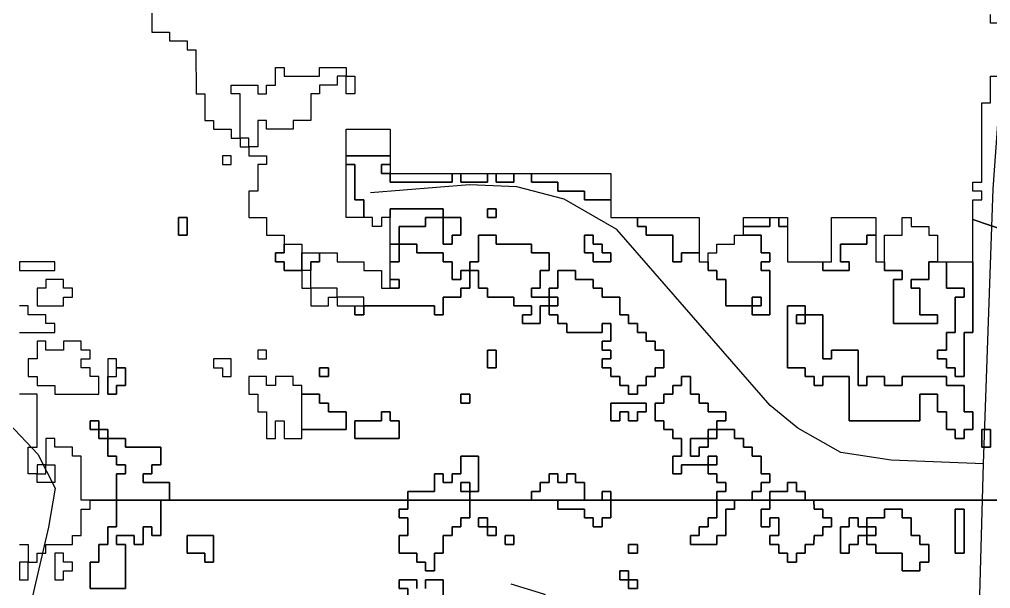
# Model space of a CAD drawing. Header units: metres. Extents: x 553506 to 563855, y 142925 to 150243.
# Drawn here: x 557246 to 557466, y 147980 to 148108.9 of the extents above; entities that cross this region are included whole.
import ezdxf

# ---------------------------------------------------------------- set-up
doc = ezdxf.new("R2010")
doc.units = ezdxf.units.M
doc.layers.add('C-FLOOD_ZONE_3', color=150, linetype='Continuous')
doc.layers.add('C-ROADS', color=33, linetype='Continuous')

msp = doc.modelspace()

# ---------------------------------------------------------------- linework, layer by layer
at = {"layer": 'C-FLOOD_ZONE_3'}
for points in [[(557276.001, 148112.3951), (557276.001, 148106.001), (557280.0006, 148106.0006), (557280.001, 148104.001), (557284.0006, 148104.0006), (557284.001, 148102.001), (557286.0006, 148102.0006), (557286.001, 148092.001), (557288.0006, 148092.0006), (557288.001, 148086.001), (557290.0006, 148086.0006), (557290.001, 148084.001), (557294.0006, 148084.0006), (557294.001, 148082.001), (557296, 148082), (557296.001, 148080.001), (557298, 148080), (557298.001, 148078.001), (557302.0006, 148078.0006), (557302.0006, 148075.9994), (557300.001, 148075.999), (557300.001, 148074.001), (557300.0006, 148069.9994), (557298.001, 148069.999), (557298.001, 148064.001), (557302.0006, 148064.0006), (557302.001, 148060.001), (557306.0006, 148060.0006), (557306.001, 148057.9995), (557306.0006, 148055.9994), (557304.001, 148055.999), (557304.001, 148054.001), (557306.0006, 148054.0006), (557306.001, 148052.001), (557310, 148052), (557310.001, 148048.001), (557312.0007, 148048.0007), (557312.001, 148044.001), (557315.999, 148044.001), (557315.9995, 148046.0007), (557318.0005, 148046.0005), (557318.001, 148044.001), (557320.0006, 148044.0006), (557322.001, 148044), (557322.001, 148042.001), (557323.999, 148042.001), (557323.9997, 148044.0003), (557334, 148044.001), (557340.0006, 148044.0006), (557340.001, 148042.001), (557341.999, 148042.001), (557341.9994, 148046.0006), (557345.999, 148046.001), (557345.9994, 148048.0006), (557347.999, 148048.001), (557348, 148052), (557346.001, 148051.999), (557346.0006, 148049.9994), (557343.9994, 148049.9994), (557343.999, 148053.999), (557341.9994, 148053.9994), (557341.999, 148055.999), (557335.9994, 148055.9994), (557335.999, 148057.999), (557332, 148058), (557331.9994, 148062.0006), (557337.999, 148062.001), (557337.9994, 148064.0006), (557342, 148064), (557341.999, 148065.999), (557332, 148065.999), (557330.001, 148065.999), (557330.0005, 148063.9995), (557328.001, 148063.999), (557328.0006, 148061.9994), (557325.9994, 148061.9994), (557325.999, 148063.999), (557323.9994, 148063.9994), (557323.999, 148067.999), (557321.9994, 148067.9994), (557321.999, 148075.999), (557320, 148075.999), (557320, 148078.001), (557330, 148078.001), (557330, 148075.999), (557328.001, 148075.999), (557328.001, 148074.001), (557330.0003, 148074.0003), (557330.001, 148072.001), (557343.999, 148072.001), (557343.999, 148074), (557346.001, 148074), (557346.001, 148072.001), (557348, 148072.001), (557350, 148072.001), (557351.999, 148072.001), (557351.999, 148074), (557354.001, 148074), (557354.001, 148072.001), (557356, 148072.001), (557357.999, 148072.001), (557357.999, 148074), (557362.001, 148074), (557362.001, 148072.001), (557368.0006, 148072.0006), (557368.001, 148070.001), (557370, 148070.001), (557374.0006, 148070.0006), (557374.001, 148068.001), (557380, 148068.001), (557380.0006, 148064.0006), (557386.001, 148064), (557386.001, 148062.001), (557388.0006, 148062.0006), (557388.001, 148060.001), (557394.0006, 148060.0006), (557394.001, 148054.001), (557395.999, 148054.001), (557395.9994, 148056.0006), (557400, 148056.001), (557400, 148054), (557402.0006, 148054.0006), (557402.001, 148052.001), (557404.0006, 148052.0006), (557404.001, 148050.001), (557406.0006, 148050.0006), (557406.001, 148044.001), (557412, 148044), (557412.001, 148042.001), (557415.999, 148042.001), (557415.999, 148051.999), (557413.9994, 148051.9994), (557413.9994, 148054.0006), (557415.999, 148054.001), (557415.999, 148055.999), (557413.9994, 148055.9994), (557413.999, 148059.999), (557409.9994, 148059.9994), (557410, 148062.001), (557415.999, 148062.001), (557415.999, 148064), (557418.001, 148064), (557418.001, 148062.001), (557420, 148062.001), (557420, 148054), (557428.001, 148054), (557428.001, 148052.001), (557433.999, 148052.001), (557433.999, 148053.999), (557431.9994, 148053.9994), (557431.9994, 148058.0006), (557437.999, 148058.001), (557437.9994, 148060.0006), (557440, 148060.001), (557440, 148054), (557442.0004, 148054), (557442.001, 148052.001), (557446.0006, 148052.0006), (557446.0006, 148049.9994), (557444.001, 148049.999), (557444.001, 148040.001), (557453.999, 148040.001), (557453.999, 148041.999), (557449.9994, 148041.9994), (557449.999, 148047.999), (557447.9994, 148047.9994), (557447.9994, 148050.0006), (557451.999, 148050.001), (557451.9994, 148054.0006), (557453.9995, 148054.0005), (557456.001, 148053.9995), (557456.001, 148048.001), (557460.0006, 148048.0006), (557460.0006, 148045.9994), (557458.001, 148045.999), (557458.0006, 148037.9994), (557456.001, 148037.999), (557456.0006, 148033.9994), (557454.001, 148033.999), (557454.001, 148032.001), (557456.0006, 148032.0006), (557456.001, 148030.001), (557458.0006, 148030.0006), (557458.001, 148028.001), (557459.999, 148028.001), (557459.9994, 148038.0006), (557461.999, 148038.001), (557461.999, 148054), (557461.999, 148061.999), (557461.999, 148063.5904), (557470.001, 148060.8279)], [(557467.999, 148107.999), (557465.9994, 148107.9994), (557465.999, 148109.999)], [(557470.001, 148060.8279), (557461.999, 148063.5904), (557461.999, 148066.001), (557461.9994, 148068.0006), (557463.999, 148068.001), (557463.999, 148069.999), (557463.999, 148069.999), (557461.9994, 148069.9994), (557461.9994, 148072.0006), (557463.999, 148072.001), (557463.999, 148084.001), (557463.9994, 148090.0006), (557465.999, 148090.001), (557465.999, 148094.001), (557465.9994, 148096.0006), (557467.999, 148096.001)], [(557245.9994, 148038.0006), (557253.999, 148038.001), (557253.999, 148039.999), (557251.9994, 148039.9994), (557251.999, 148041.999), (557247.9994, 148041.9994), (557247.999, 148043.999), (557245.9994, 148043.9994)], [(557470.001, 148000), (557458.0005, 148000), (557430.001, 148000), (557427.999, 148000), (557423.999, 148000), (557423.999, 148001.999), (557421.9994, 148001.9994), (557421.999, 148003.999), (557420.001, 148003.999), (557420.0006, 148001.9994), (557416.001, 148001.999), (557416.001, 148000), (557413.999, 148000), (557411.999, 148000.0006), (557411.9994, 148002.0006), (557413.999, 148002.001), (557413.9994, 148004.0006), (557415.999, 148004.001), (557415.999, 148005.999), (557413.9994, 148005.9994), (557413.999, 148009.999), (557411.9994, 148009.9994), (557411.999, 148011.999), (557409.9994, 148011.9994), (557409.999, 148013.999), (557407.9994, 148013.9994), (557407.999, 148015.999), (557404, 148016), (557403.9994, 148018.0006), (557405.999, 148018.001), (557405.999, 148019.999), (557401.9994, 148019.9994), (557401.999, 148021.999), (557399.9994, 148021.9994), (557399.999, 148023.999), (557397.9994, 148023.9994), (557397.999, 148027.999), (557396.001, 148027.999), (557396.0006, 148025.9994), (557394.001, 148025.999), (557394.0006, 148023.9994), (557392.001, 148023.999), (557392.0006, 148021.9994), (557390.001, 148021.999), (557390.001, 148018.001), (557392.0006, 148018.0006), (557392.001, 148016.001), (557394.0006, 148016.0006), (557394.001, 148014.001), (557396.0006, 148014.0006), (557396.0006, 148009.9994), (557394.001, 148009.999), (557394.001, 148006.001), (557395.999, 148006.001), (557395.9994, 148008.0006), (557402, 148008), (557402.001, 148006.001), (557404.0006, 148006.0006), (557404.001, 148004.001), (557406.0006, 148004.0006), (557406.0006, 148001.9994), (557404.001, 148001.999), (557404.0005, 148000), (557385.999, 148000), (557384.001, 148000), (557381.999, 148000), (557379.999, 148000), (557379.999, 148001.999), (557378.001, 148001.999), (557378.001, 148000), (557373.999, 148000), (557373.999, 148003.999), (557371.9994, 148003.9994), (557371.999, 148005.999), (557370.001, 148005.999), (557370.0006, 148003.9994), (557367.9994, 148003.9994), (557367.999, 148005.999), (557366.001, 148005.999), (557366.0006, 148003.9994), (557364.001, 148003.999), (557364.0006, 148001.9994), (557362.001, 148001.999), (557362.001, 148000.0006), (557358, 148000), (557352.9338, 148000), (557349.999, 148000), (557347.999, 148000), (557348, 148002), (557349.999, 148002.001), (557349.999, 148006), (557349.999, 148009.999), (557348, 148009.999), (557346.001, 148009.999), (557346.0006, 148005.9994), (557344.001, 148005.999), (557344.0006, 148003.9994), (557341.9994, 148003.9994), (557341.999, 148005.999), (557340.001, 148005.999), (557340.0006, 148001.9994), (557334.001, 148001.999), (557334.001, 148000), (557332, 148000), (557324.1342, 148000), (557324.001, 148000), (557321.999, 148000), (557314.001, 148000), (557311.999, 148000), (557306, 148000), (557279.999, 148000.0008), (557279.999, 148003.999), (557278, 148003.999), (557273.9994, 148003.9994), (557273.9994, 148006.0006), (557275.999, 148006.001), (557275.9994, 148008.0006), (557277.999, 148008.001), (557277.999, 148010), (557277.999, 148011.999), (557269.9994, 148011.9994), (557269.999, 148013.999), (557266, 148014), (557266.001, 148010.001), (557268.0006, 148010.0006), (557268.001, 148008.001), (557270.0006, 148008.0006), (557270.0006, 148005.9994), (557268.001, 148005.999), (557268.0005, 148000), (557261.999, 148000), (557260, 148000), (557259.9994, 148001.9994), (557259.999, 148009.999), (557259.999, 148009.999), (557257.9994, 148009.9994), (557257.999, 148011.999), (557253.9994, 148011.9994), (557253.999, 148014), (557252.001, 148014), (557252, 148008), (557250.001, 148007.999), (557250, 148006), (557247.9994, 148005.9994), (557247.9994, 148012.0006), (557249.999, 148012.001), (557249.9994, 148016.0006), (557250, 148023.999), (557247.999, 148023.999), (557245.9994, 148023.9994)], [(557245.9994, 147990.0006), (557248.0006, 147990.0006), (557248, 147986), (557249.999, 147986.001), (557249.9994, 147988.0006), (557251.999, 147988.001), (557251.9994, 147990.0006), (557257.999, 147990.001), (557257.9994, 147992.0006), (557259.999, 147992.001), (557259.9994, 147998.0006), (557261.999, 147998.001), (557261.9995, 148000), (557266, 148000), (557268.001, 148000), (557268.0006, 147993.9994), (557266.001, 147993.999), (557266.001, 147992), (557266.0006, 147989.9994), (557264.001, 147989.999), (557264.001, 147988), (557264.0006, 147985.9994), (557262.001, 147985.999), (557262.001, 147980.001), (557269.999, 147980.001), (557269.999, 147989.999), (557267.9994, 147989.9994), (557267.9994, 147992.0006), (557272.0006, 147992.0006), (557272.001, 147990.001), (557273.999, 147990.001), (557273.9994, 147994.0006), (557276.0006, 147994.0006), (557276.001, 147992.001), (557277.999, 147992.001), (557277.999, 148000), (557306, 148000), (557311.999, 148000), (557314.001, 148000), (557321.999, 148000), (557324.001, 148000), (557324.1342, 148000), (557332, 148000), (557334.001, 148000), (557334.0006, 147997.9994), (557332.001, 147997.999), (557332.001, 147996.001), (557334.0006, 147996.0006), (557334.0006, 147991.9994), (557332.001, 147991.999), (557332.001, 147988.001), (557336.0006, 147988.0006), (557336.001, 147986.001), (557338.0006, 147986.0006), (557338.001, 147984.001), (557339.999, 147984.001), (557339.9994, 147988.0006), (557341.999, 147988.001), (557341.9994, 147992.0006), (557343.999, 147992.001), (557343.9994, 147994.0006), (557345.999, 147994.001), (557345.9994, 147996.0006), (557347.999, 147996.001), (557347.999, 148000), (557349.999, 148000), (557352.9338, 148000), (557356, 148000), (557366.0005, 148000), (557368.001, 148000), (557368.001, 147998.001), (557374.0006, 147998.0006), (557374.001, 147996.001), (557376.0006, 147996.0006), (557376.001, 147994.001), (557377.999, 147994.001), (557377.9994, 147996.0006), (557379.999, 147996.001), (557379.999, 148000), (557381.999, 148000), (557384.001, 148000), (557385.999, 148000), (557404.0005, 148000), (557404.001, 147998), (557404.0006, 147995.9994), (557402.001, 147995.999), (557402.0006, 147993.9994), (557400.001, 147993.999), (557400.0006, 147991.9994), (557398.001, 147991.999), (557398.001, 147990.001), (557403.999, 147990.001), (557403.9994, 147992.0006), (557405.999, 147992.001), (557405.9994, 147998.0006), (557407.999, 147998.001), (557407.999, 148000), (557413.999, 148000), (557416.001, 148000), (557416.0006, 147997.9994), (557414.001, 147997.999), (557414.001, 147994.001), (557415.999, 147994.001), (557415.9994, 147996.0006), (557418.0006, 147996.0006), (557418.0006, 147991.9994), (557416.001, 147991.999), (557416.001, 147990.001), (557418.0006, 147990.0006), (557418.001, 147988.001), (557420.0006, 147988.0006), (557420.001, 147986.001), (557421.999, 147986.001), (557421.9994, 147988.0006), (557423.999, 147988.001), (557423.9994, 147990.0006), (557425.999, 147990.001), (557425.9994, 147992.0006), (557427.999, 147992.001), (557427.9994, 147994.0006), (557429.999, 147994.001), (557429.999, 147995.999), (557427.9994, 147995.9994), (557427.999, 147997.999), (557425.9994, 147997.9994), (557425.999, 147999.9993), (557427.999, 148000), (557430.001, 148000), (557456, 148000), (557458.001, 148000), (557468.001, 147999.9992)], [(557335.9994, 147979.9994), (557335.999, 147981.999), (557332.001, 147981.999), (557332.001, 147980.001), (557334.0006, 147980.0006), (557334.0006, 147977.9994)], [(557334.0006, 147977.9994), (557334.0006, 147980.0006), (557332.001, 147980.001), (557332.001, 147981.999), (557335.999, 147981.999), (557335.9994, 147979.9994)], [(557341.9994, 147975.9994), (557341.999, 147981.999), (557338.001, 147981.999), (557338.0006, 147979.9994)], [(557338.0006, 147979.9994), (557338.001, 147981.999), (557341.999, 147981.999), (557341.9994, 147975.9994)]]:
    msp.add_lwpolyline(points, dxfattribs=at)
for points in [[(557296, 148082), (557295.999, 148091.999), (557293.9994, 148091.9994), (557293.9994, 148094.0006), (557300.0006, 148094.0006), (557300.001, 148092.001), (557301.999, 148092.001), (557301.9994, 148094.0006), (557303.999, 148094.001), (557303.9994, 148098.0006), (557306.0006, 148098.0006), (557306.001, 148096.001), (557313.999, 148096.001), (557313.9994, 148098.0006), (557320.0006, 148098.0006), (557320, 148096), (557318.001, 148095.999), (557318.0006, 148093.9994), (557316.001, 148093.999), (557314.001, 148093.999), (557314.0006, 148091.9994), (557312.001, 148091.999), (557312.001, 148089.999), (557312.0006, 148085.9994), (557308.001, 148085.999), (557308.0006, 148083.9994), (557304, 148083.999), (557301.9994, 148083.9994), (557301.999, 148085.999), (557300.001, 148085.999), (557300.001, 148081.999), (557300.0006, 148079.9994), (557298, 148080), (557297.999, 148081.999), (557296, 148082)], [(557320, 148096), (557322.0007, 148096.0005), (557322.0007, 148091.9995), (557319.9994, 148091.9994), (557319.999, 148093.999), (557320, 148096)], [(557330, 148084), (557330, 148078.001), (557320, 148078.001), (557320, 148084), (557330, 148084)], [(557293.999, 148077.999), (557292.001, 148077.999), (557292.001, 148076.001), (557293.999, 148076.001), (557293.999, 148077.999)], [(557323.999, 148064), (557320, 148064), (557320, 148075.999), (557321.999, 148075.999), (557321.9994, 148067.9994), (557323.999, 148067.999), (557323.999, 148064)], [(557328.001, 148075.999), (557330, 148075.999), (557330.0005, 148074.0005), (557328.001, 148074.001), (557328.001, 148075.999)], [(557343.999, 148074), (557343.999, 148072.001), (557330.001, 148072.001), (557330.0005, 148074.0005), (557343.999, 148074)], [(557348, 148072.001), (557346.001, 148072.001), (557346.001, 148074), (557351.999, 148074), (557351.999, 148072.001), (557350, 148072.001), (557348, 148072.001)], [(557354.001, 148072.001), (557354.001, 148074), (557357.999, 148074), (557357.999, 148072.001), (557356, 148072.001), (557354.001, 148072.001)], [(557368.001, 148070.001), (557368.0006, 148072.0006), (557362.001, 148072.001), (557362.001, 148074), (557380, 148074), (557380, 148068.001), (557374.001, 148068.001), (557374.0006, 148070.0006), (557370, 148070.001), (557368.001, 148070.001)], [(557331.9994, 148062.0006), (557332, 148058), (557330.001, 148058.001), (557330.0006, 148060.0006), (557330.0006, 148061.9994), (557330.001, 148064), (557330.001, 148065.999), (557332, 148065.999), (557341.999, 148065.999), (557342, 148064), (557337.9994, 148064.0006), (557337.999, 148062.001), (557331.9994, 148062.0006)], [(557352.001, 148064.001), (557353.999, 148064.001), (557353.999, 148065.999), (557352.001, 148065.999), (557352.001, 148064.001)], [(557353.999, 148064.001), (557352.001, 148064.001), (557352.001, 148065.999), (557353.999, 148065.999), (557353.999, 148064.001)], [(557283.999, 148060.001), (557283.999, 148063.999), (557282.001, 148063.999), (557282.001, 148062), (557282.001, 148060.001), (557283.999, 148060.001)], [(557282.001, 148062), (557282.001, 148063.999), (557283.999, 148063.999), (557283.999, 148060.001), (557282.001, 148060.001), (557282.001, 148062)], [(557342.001, 148058.001), (557343.999, 148058.001), (557343.9994, 148060.0006), (557345.999, 148060.001), (557345.999, 148063.999), (557342, 148064), (557342.001, 148058.001)], [(557342.001, 148058.001), (557342, 148064), (557345.999, 148063.999), (557345.999, 148060.001), (557343.9994, 148060.0006), (557343.999, 148058.001), (557342.001, 148058.001)], [(557388.0006, 148062.0006), (557386.001, 148062.001), (557386.001, 148064), (557400, 148064), (557400, 148056.001), (557395.9994, 148056.0006), (557395.999, 148054.001), (557394.001, 148054.001), (557394.0006, 148060.0006), (557388.001, 148060.001), (557388.0006, 148062.0006)], [(557415.999, 148062.001), (557410, 148062.001), (557410, 148064), (557415.999, 148064), (557415.999, 148062.001)], [(557420, 148064), (557420, 148062.001), (557418.001, 148062.001), (557418.001, 148064), (557420, 148064)], [(557433.999, 148053.999), (557433.999, 148052.001), (557428.001, 148052.001), (557428.001, 148054), (557430, 148054), (557430, 148064), (557440, 148064), (557440, 148060.001), (557437.9994, 148060.0006), (557437.999, 148058.001), (557431.9994, 148058.0006), (557431.9994, 148053.9994), (557433.999, 148053.999)], [(557447.9994, 148050.0006), (557447.9994, 148047.9994), (557449.999, 148047.999), (557449.9994, 148041.9994), (557453.999, 148041.999), (557453.999, 148040.001), (557444.001, 148040.001), (557444.001, 148049.999), (557446.0006, 148049.9994), (557446.0006, 148052.0006), (557442.001, 148052.001), (557442.001, 148060), (557446, 148060), (557446, 148064), (557448, 148064), (557448, 148062), (557451.999, 148062), (557451.9994, 148059.9994), (557453.999, 148059.999), (557453.999, 148054.001), (557451.9994, 148054.0006), (557451.999, 148050.001), (557447.9994, 148050.0006)], [(557415.999, 148054.001), (557413.9994, 148054.0006), (557413.9994, 148051.9994), (557415.999, 148051.999), (557415.999, 148042.001), (557412.001, 148042.001), (557412, 148044), (557406.001, 148044.001), (557406.0006, 148050.0006), (557404.001, 148050.001), (557404.0006, 148052.0006), (557402.001, 148052.001), (557402.0006, 148054.0006), (557402, 148056), (557404, 148056), (557404, 148058), (557408, 148058), (557408, 148060), (557409.9994, 148059.9994), (557413.999, 148059.999), (557413.9994, 148055.9994), (557415.999, 148055.999), (557415.999, 148054.001)], [(557309.999, 148057.999), (557309.999, 148056), (557309.999, 148052.001), (557306.001, 148052.001), (557306.0006, 148054.0006), (557304.001, 148054.001), (557304.001, 148055.999), (557306.0006, 148055.9994), (557306.001, 148057.999), (557309.999, 148057.999)], [(557340.001, 148042.001), (557340.0006, 148044.0006), (557334, 148044.001), (557323.9995, 148044.0005), (557324, 148046), (557320.0006, 148046.0006), (557318, 148046.001), (557318, 148048), (557316.0006, 148048.0006), (557312.001, 148048.001), (557312.001, 148052), (557312.001, 148053.999), (557314.0006, 148053.9994), (557314.001, 148056), (557318, 148056), (557318, 148054), (557324, 148054), (557324, 148052), (557327.999, 148052), (557327.9994, 148047.9994), (557332.0006, 148047.9994), (557332.0006, 148050.0006), (557330.001, 148050.001), (557330.001, 148053.999), (557332.0006, 148053.9994), (557332, 148058), (557335.999, 148057.999), (557335.9994, 148055.9994), (557341.999, 148055.999), (557341.9994, 148053.9994), (557343.999, 148053.999), (557343.9994, 148049.9994), (557346.0006, 148049.9994), (557346.001, 148051.999), (557348, 148052), (557347.999, 148048.001), (557345.9994, 148048.0006), (557345.999, 148046.001), (557341.9994, 148046.0006), (557341.999, 148042.001), (557340.001, 148042.001)], [(557332, 148058), (557332.0006, 148053.9994), (557330.0008, 148053.999), (557330.0008, 148058.001), (557332, 148058)], [(557350.0006, 148052.0006), (557350.001, 148048.001), (557352.0006, 148048.0006), (557352.001, 148046.001), (557354, 148046.001), (557358.0006, 148046.0006), (557358.001, 148044.001), (557360, 148044.001), (557362.0006, 148044.0006), (557362.0006, 148041.9994), (557360.001, 148041.999), (557360.001, 148040.001), (557363.999, 148040.001), (557363.999, 148042), (557363.9994, 148044.0006), (557366, 148044), (557366.001, 148042.001), (557368.0006, 148042.0006), (557368.001, 148040.001), (557370.0006, 148040.0006), (557370.001, 148038.001), (557374, 148038.001), (557377.999, 148038.001), (557377.9994, 148040.0006), (557380.0006, 148040.0006), (557380.001, 148038), (557380.0006, 148035.9994), (557378.001, 148035.999), (557378.001, 148034.001), (557380.0006, 148034.0006), (557380.0006, 148031.9994), (557378.001, 148031.999), (557378.001, 148030.001), (557380.0006, 148030.0006), (557380.001, 148028.001), (557382.0006, 148028.0006), (557382.001, 148026.001), (557384.0006, 148026.0006), (557384.001, 148024.001), (557385.999, 148024.001), (557385.9994, 148026.0006), (557387.999, 148026.001), (557387.9994, 148028.0006), (557389.999, 148028.001), (557389.9994, 148030.0006), (557391.999, 148030.001), (557391.999, 148033.999), (557389.9994, 148033.9994), (557389.999, 148035.999), (557387.9994, 148035.9994), (557387.999, 148037.999), (557385.9994, 148037.9994), (557385.999, 148039.999), (557383.9994, 148039.9994), (557383.999, 148041.999), (557381.9994, 148041.9994), (557381.999, 148044), (557381.999, 148045.999), (557377.9994, 148045.9994), (557377.999, 148047.999), (557375.9994, 148047.9994), (557375.999, 148049.999), (557371.9994, 148049.9994), (557371.999, 148051.999), (557368.001, 148051.999), (557368.0006, 148047.9994), (557366.001, 148047.999), (557366, 148046), (557361.9994, 148045.9994), (557361.9994, 148048.0006), (557363.999, 148048.001), (557363.9994, 148052.0006), (557365.999, 148052.001), (557365.999, 148055.999), (557361.9994, 148055.9994), (557361.999, 148057.999), (557353.9994, 148057.9994), (557353.999, 148059.999), (557350.001, 148059.999), (557350.0006, 148053.9994), (557348.001, 148053.999), (557348, 148052), (557350.0006, 148052.0006)], [(557360, 148044.001), (557358.001, 148044.001), (557358.0006, 148046.0006), (557354, 148046.001), (557352.001, 148046.001), (557352.0006, 148048.0006), (557350.001, 148048.001), (557350.0006, 148052.0006), (557348, 148052), (557348.001, 148053.999), (557350.0006, 148053.9994), (557350.001, 148059.999), (557353.999, 148059.999), (557353.9994, 148057.9994), (557361.999, 148057.999), (557361.9994, 148055.9994), (557365.999, 148055.999), (557365.999, 148052.001), (557363.9994, 148052.0006), (557363.999, 148048.001), (557361.9994, 148048.0006), (557361.9994, 148045.9994), (557366, 148046), (557366, 148044), (557363.9994, 148044.0006), (557363.999, 148042), (557363.999, 148040.001), (557360.001, 148040.001), (557360.001, 148041.999), (557362.0006, 148041.9994), (557362.0006, 148044.0006), (557360, 148044.001)], [(557375.9994, 148057.9994), (557375.999, 148059.999), (557374.001, 148059.999), (557374.001, 148056.001), (557376.0006, 148056.0006), (557376.001, 148054.001), (557379.999, 148054.001), (557379.999, 148055.999), (557377.9994, 148055.9994), (557377.999, 148057.999), (557375.9994, 148057.9994)], [(557379.999, 148054.001), (557376.001, 148054.001), (557376.0006, 148056.0006), (557374.001, 148056.001), (557374.001, 148059.999), (557375.999, 148059.999), (557375.9994, 148057.9994), (557377.999, 148057.999), (557377.9994, 148055.9994), (557379.999, 148055.999), (557379.999, 148054.001)], [(557309.9995, 148056.0005), (557312.001, 148056.001), (557314.0006, 148056.0006), (557314.0006, 148053.9994), (557312.001, 148053.999), (557312.0005, 148051.9995), (557310, 148052), (557309.9995, 148056.0005)], [(557246.001, 148052.001), (557253.999, 148052.001), (557253.999, 148053.999), (557252, 148053.999), (557249.9994, 148053.9994), (557246.001, 148054), (557246.001, 148052.001)], [(557456.0006, 148032.0006), (557454.001, 148032.001), (557454.001, 148033.999), (557456.0006, 148033.9994), (557456.001, 148037.999), (557458.0006, 148037.9994), (557458.001, 148045.999), (557460.0006, 148045.9994), (557460.0006, 148048.0006), (557456.001, 148048.001), (557456.001, 148053.999), (557458.0006, 148053.9994), (557461.999, 148054), (557461.999, 148038.001), (557459.9994, 148038.0006), (557459.999, 148028.001), (557458.001, 148028.001), (557458.0006, 148030.0006), (557456.001, 148030.001), (557456.0006, 148032.0006)], [(557382.0006, 148028.0006), (557380.001, 148028.001), (557380.0006, 148030.0006), (557378.001, 148030.001), (557378.001, 148031.999), (557380.0006, 148031.9994), (557380.0006, 148034.0006), (557378.001, 148034.001), (557378.001, 148035.999), (557380.0006, 148035.9994), (557380.001, 148038), (557380.0006, 148040.0006), (557377.9994, 148040.0006), (557377.999, 148038.001), (557374, 148038.001), (557370.001, 148038.001), (557370.0006, 148040.0006), (557368.001, 148040.001), (557368.0006, 148042.0006), (557366.001, 148042.001), (557366, 148044), (557368.0006, 148043.9994), (557368.0006, 148046.0006), (557366, 148046), (557366.001, 148047.999), (557368.0006, 148047.9994), (557368.001, 148051.999), (557371.999, 148051.999), (557371.9994, 148049.9994), (557375.999, 148049.999), (557375.9994, 148047.9994), (557377.999, 148047.999), (557377.9994, 148045.9994), (557381.999, 148045.999), (557381.999, 148044), (557381.9994, 148041.9994), (557383.999, 148041.999), (557383.9994, 148039.9994), (557385.999, 148039.999), (557385.9994, 148037.9994), (557387.999, 148037.999), (557387.9994, 148035.9994), (557389.999, 148035.999), (557389.9994, 148033.9994), (557391.999, 148033.999), (557391.999, 148030.001), (557389.9994, 148030.0006), (557389.999, 148028.001), (557387.9994, 148028.0006), (557387.999, 148026.001), (557385.9994, 148026.0006), (557385.999, 148024.001), (557384.001, 148024.001), (557384.0006, 148026.0006), (557382.001, 148026.001), (557382.0006, 148028.0006)], [(557257.999, 148047.999), (557255.9994, 148047.9994), (557255.999, 148049.999), (557253.999, 148049.999), (557252.001, 148049.999), (557252.0006, 148047.9994), (557250.001, 148047.999), (557250.001, 148044.001), (557251.999, 148044.001), (557255.999, 148044.001), (557255.9994, 148046.0006), (557257.999, 148046.001), (557257.999, 148047.999)], [(557330.0006, 148050.001), (557332.0006, 148050.0006), (557332.0006, 148047.9994), (557330, 148047.9997), (557330.0006, 148050.001)], [(557366, 148046), (557368.0006, 148046.0006), (557368.0006, 148043.9994), (557366, 148044), (557366, 148046)], [(557411.9994, 148046.0006), (557414.0006, 148046.0006), (557414.0006, 148043.9994), (557412, 148044), (557411.9994, 148046.0006)], [(557414.0006, 148043.9994), (557414.0006, 148046.0006), (557411.9994, 148046.0006), (557412, 148044), (557414.0006, 148043.9994)], [(557322.001, 148042.001), (557322.001, 148044), (557323.9995, 148044.0005), (557323.999, 148042.001), (557322.001, 148042.001)], [(557426.0006, 148028.0006), (557426.001, 148026.001), (557427.999, 148026.001), (557427.9994, 148028.0006), (557430, 148028.001), (557432, 148028.001), (557434.0006, 148028.0006), (557434.001, 148018.001), (557438, 148018.001), (557442, 148018.001), (557449.999, 148018.001), (557449.999, 148020), (557449.9994, 148024.0006), (557454.0006, 148024.0006), (557454.001, 148020.001), (557456.0006, 148020.0006), (557456.001, 148016.001), (557458.0006, 148016.0006), (557458.001, 148014.001), (557459.999, 148014.001), (557459.9994, 148016.0006), (557461.999, 148016.001), (557461.999, 148019.999), (557459.9994, 148019.9994), (557459.999, 148024), (557459.999, 148025.999), (557455.9994, 148025.9994), (557455.999, 148027.999), (557446.001, 148027.999), (557446.0006, 148025.9994), (557441.9994, 148025.9994), (557441.999, 148027.999), (557438.001, 148027.999), (557438.0006, 148025.9994), (557435.9994, 148025.9994), (557435.999, 148033.999), (557430.001, 148033.999), (557430.0006, 148031.9994), (557427.9994, 148031.9994), (557427.999, 148041.999), (557424, 148042), (557423.999, 148043.999), (557420.001, 148043.999), (557420.001, 148034), (557420.001, 148032), (557420.001, 148030.001), (557422, 148030.001), (557424.0006, 148030.0006), (557424.001, 148028.001), (557426.0006, 148028.0006)], [(557430, 148028.001), (557427.9994, 148028.0006), (557427.999, 148026.001), (557426.001, 148026.001), (557426.0006, 148028.0006), (557424.001, 148028.001), (557424.0006, 148030.0006), (557422, 148030.001), (557420.001, 148030.001), (557420.001, 148032), (557420.001, 148034), (557420.001, 148043.999), (557423.999, 148043.999), (557424, 148042), (557427.999, 148041.999), (557427.9994, 148031.9994), (557430.0006, 148031.9994), (557430.001, 148033.999), (557435.999, 148033.999), (557435.9994, 148025.9994), (557438.0006, 148025.9994), (557438.001, 148027.999), (557441.999, 148027.999), (557441.9994, 148025.9994), (557446.0006, 148025.9994), (557446.001, 148027.999), (557455.999, 148027.999), (557455.9994, 148025.9994), (557459.999, 148025.999), (557459.999, 148024), (557459.9994, 148019.9994), (557461.999, 148019.999), (557461.999, 148016.001), (557459.9994, 148016.0006), (557459.999, 148014.001), (557458.001, 148014.001), (557458.0006, 148016.0006), (557456.001, 148016.001), (557456.0006, 148020.0006), (557454.001, 148020.001), (557454.0006, 148024.0006), (557449.9994, 148024.0006), (557449.999, 148020), (557449.999, 148018.001), (557442, 148018.001), (557438, 148018.001), (557434.001, 148018.001), (557434.0006, 148028.0006), (557432, 148028.001), (557430, 148028.001)], [(557424, 148042), (557424.0006, 148039.9994), (557421.9994, 148039.9994), (557421.9994, 148042.0006), (557424, 148042)], [(557421.9994, 148042.0006), (557421.9994, 148039.9994), (557424.0006, 148039.9994), (557424, 148042), (557421.9994, 148042.0006)], [(557263.999, 148026), (557263.999, 148027.999), (557261.9994, 148027.9994), (557261.999, 148029.999), (557259.9994, 148029.9994), (557259.9994, 148032.0006), (557261.999, 148032.001), (557261.999, 148034), (557260, 148034), (557260, 148035.999), (557256.001, 148035.999), (557256.0006, 148033.9994), (557251.9994, 148033.9994), (557251.999, 148035.999), (557250.001, 148035.999), (557250.0006, 148031.9994), (557248.001, 148031.999), (557248.001, 148029.999), (557248.001, 148028.001), (557250.0006, 148028.0006), (557250.001, 148026.001), (557254.0006, 148026.0006), (557254.001, 148024.001), (557257.999, 148024.001), (557260.0006, 148024.0006), (557261.9994, 148024.0006), (557263.999, 148024.001), (557263.999, 148026)], [(557301.999, 148033.999), (557300.001, 148033.999), (557300.001, 148032.001), (557301.999, 148032.001), (557301.999, 148033.999)], [(557352.001, 148033.999), (557352.001, 148032), (557352.001, 148030.001), (557353.999, 148030.001), (557353.999, 148033.999), (557352.001, 148033.999)], [(557352.001, 148033.999), (557353.999, 148033.999), (557353.999, 148030.001), (557352.001, 148030.001), (557352.001, 148032), (557352.001, 148033.999)], [(557269.999, 148029.999), (557267.9995, 148029.9993), (557267.999, 148031.999), (557266.001, 148031.999), (557266.001, 148027.9995), (557266.001, 148026), (557266.001, 148024.001), (557267.999, 148024.001), (557267.9994, 148026.0006), (557269.999, 148026.001), (557269.999, 148029.999)], [(557293.999, 148028.001), (557293.999, 148031.999), (557290.001, 148031.999), (557290.001, 148030.001), (557292.0006, 148030.0006), (557292.001, 148028.001), (557293.999, 148028.001)], [(557266.001, 148024.001), (557266.001, 148026), (557266.001, 148027.999), (557268.0006, 148027.9994), (557268.001, 148029.999), (557269.999, 148029.999), (557269.999, 148026.001), (557267.9994, 148026.0006), (557267.999, 148024.001), (557266.001, 148024.001)], [(557314.001, 148029.999), (557314.001, 148028.001), (557315.999, 148028.001), (557315.999, 148029.999), (557314.001, 148029.999)], [(557314.001, 148029.999), (557315.999, 148029.999), (557315.999, 148028.001), (557314.001, 148028.001), (557314.001, 148029.999)], [(557306.001, 148014.0005), (557310, 148014), (557310, 148016.001), (557312, 148016.001), (557314, 148016.001), (557318, 148016.001), (557319.999, 148016.001), (557319.999, 148019.999), (557318, 148019.999), (557315.9994, 148019.9994), (557315.999, 148021.999), (557313.9994, 148021.9994), (557313.999, 148023.999), (557312, 148023.999), (557310, 148023.999), (557310, 148025.999), (557307.9994, 148025.9994), (557307.999, 148027.999), (557304.001, 148027.999), (557304.0006, 148025.9994), (557301.9994, 148025.9994), (557301.999, 148027.999), (557298.001, 148027.999), (557298.001, 148024), (557300, 148024), (557300, 148020.001), (557302.0006, 148020.0006), (557302.001, 148014.001), (557303.999, 148014.001), (557303.9994, 148018.0006), (557306.0006, 148018.0006), (557306.001, 148015.999), (557306.001, 148014.0005)], [(557411.9994, 148002.0006), (557411.999, 148000.001), (557407.9994, 148000.0006), (557404.001, 148000), (557404.001, 148001.999), (557406.0006, 148001.9994), (557406.0006, 148004.0006), (557404.001, 148004.001), (557404.0006, 148006.0006), (557402.001, 148006.001), (557402, 148008), (557395.9994, 148008.0006), (557395.999, 148006.001), (557394.001, 148006.001), (557394.001, 148009.999), (557396.0006, 148009.9994), (557396.0006, 148014.0006), (557394.001, 148014.001), (557394.0006, 148016.0006), (557392.001, 148016.001), (557392.0006, 148018.0006), (557390.001, 148018.001), (557390.001, 148021.999), (557392.0006, 148021.9994), (557392.001, 148023.999), (557394.0006, 148023.9994), (557394.001, 148025.999), (557396.0006, 148025.9994), (557396.001, 148027.999), (557397.999, 148027.999), (557397.9994, 148023.9994), (557399.999, 148023.999), (557399.9994, 148021.9994), (557401.999, 148021.999), (557401.9994, 148019.9994), (557405.999, 148019.999), (557405.999, 148018.001), (557403.9994, 148018.0006), (557404, 148016), (557407.999, 148015.999), (557407.9994, 148013.9994), (557409.999, 148013.999), (557409.9994, 148011.9994), (557411.999, 148011.999), (557411.9994, 148009.9994), (557413.999, 148009.999), (557413.9994, 148005.9994), (557415.999, 148005.999), (557415.999, 148004.001), (557413.9994, 148004.0006), (557413.999, 148002.001), (557411.9994, 148002.0006)], [(557315.999, 148021.999), (557315.9994, 148019.9994), (557318, 148019.999), (557319.999, 148019.999), (557319.999, 148016.001), (557318, 148016.001), (557314, 148016.001), (557312, 148016.001), (557310, 148016.001), (557310, 148023.999), (557312, 148023.999), (557313.999, 148023.999), (557313.9994, 148021.9994), (557315.999, 148021.999)], [(557347.999, 148022.001), (557347.999, 148023.999), (557346.001, 148023.999), (557346.001, 148022.001), (557347.999, 148022.001)], [(557346.001, 148022.001), (557346.001, 148023.999), (557347.999, 148023.999), (557347.999, 148022.001), (557346.001, 148022.001)], [(557384.001, 148018.001), (557385.999, 148018.001), (557385.9994, 148020.0006), (557387.999, 148020.001), (557387.999, 148021.999), (557380.001, 148021.999), (557380.001, 148018.001), (557381.999, 148018.001), (557381.9994, 148020.0006), (557384.0006, 148020.0006), (557384.001, 148018.001)], [(557381.999, 148018.001), (557380.001, 148018.001), (557380.001, 148021.999), (557387.999, 148021.999), (557387.999, 148020.001), (557385.9994, 148020.0006), (557385.999, 148018.001), (557384.001, 148018.001), (557384.0006, 148020.0006), (557381.9994, 148020.0006), (557381.999, 148018.001)], [(557328.001, 148019.999), (557328.0006, 148017.9994), (557322.001, 148017.999), (557322.001, 148016), (557322.001, 148014.001), (557328, 148014.001), (557330, 148014.001), (557331.999, 148014.001), (557331.999, 148017.999), (557329.9994, 148017.9994), (557329.999, 148019.999), (557328.001, 148019.999)], [(557329.999, 148019.999), (557329.9994, 148017.9994), (557331.999, 148017.999), (557331.999, 148014.001), (557330, 148014.001), (557328, 148014.001), (557322.001, 148014.001), (557322.001, 148016), (557322.001, 148017.999), (557328.0006, 148017.9994), (557328.001, 148019.999), (557329.999, 148019.999)], [(557263.999, 148017.999), (557262.001, 148017.999), (557262.001, 148016.001), (557264, 148016), (557263.999, 148017.999)], [(557264, 148016), (557262.001, 148016.001), (557262.001, 148017.999), (557263.999, 148017.999), (557264, 148016)], [(557265.999, 148015.999), (557264, 148016), (557264.001, 148014.001), (557266, 148014), (557265.999, 148015.999)], [(557266, 148014), (557264.001, 148014.001), (557264, 148016), (557265.999, 148015.999), (557266, 148014)], [(557401.9994, 148016.0006), (557404, 148016), (557404.0006, 148013.9994), (557402, 148014), (557401.9994, 148016.0006)], [(557401.9994, 148016.0006), (557402, 148014), (557404.0006, 148013.9994), (557404, 148016), (557401.9994, 148016.0006)], [(557273.9994, 148006.0006), (557273.9994, 148003.9994), (557278, 148003.999), (557279.999, 148003.999), (557279.999, 148000.001), (557277.9994, 148000.0006), (557268.001, 148000), (557268.001, 148005.999), (557270.0006, 148005.9994), (557270.0006, 148008.0006), (557268.001, 148008.001), (557268.0006, 148010.0006), (557266.001, 148010.001), (557266, 148014), (557269.999, 148013.999), (557269.9994, 148011.9994), (557277.999, 148011.999), (557277.999, 148010), (557277.999, 148008.001), (557275.9994, 148008.0006), (557275.999, 148006.001), (557273.9994, 148006.0006)], [(557400, 148014.001), (557402, 148014), (557402.0006, 148011.9994), (557400.001, 148011.999), (557400.0006, 148009.9994), (557397.9994, 148009.9994), (557397.9994, 148014.0006), (557400, 148014.001)], [(557400, 148014.001), (557397.9994, 148014.0006), (557397.9994, 148009.9994), (557400.0006, 148009.9994), (557400.001, 148011.999), (557402.0006, 148011.9994), (557402, 148014), (557400, 148014.001)], [(557465.999, 148015.999), (557464.001, 148015.999), (557464.001, 148012.001), (557465.999, 148012.001), (557465.999, 148015.999)], [(557464.001, 148015.999), (557465.999, 148015.999), (557465.999, 148012.001), (557464.001, 148012.001), (557464.001, 148015.999)], [(557348, 148009.999), (557349.999, 148009.999), (557349.999, 148006), (557349.999, 148002.001), (557348, 148002), (557347.999, 148000), (557334.001, 148000), (557334.001, 148001.999), (557340.0006, 148001.9994), (557340.001, 148005.999), (557341.999, 148005.999), (557341.9994, 148003.9994), (557344.0006, 148003.9994), (557344.001, 148005.999), (557346.0006, 148005.9994), (557346.001, 148009.999), (557348, 148009.999)], [(557401.9994, 148010.0006), (557404.0006, 148010.0006), (557404.0006, 148007.9994), (557402, 148008), (557401.9994, 148010.0006)], [(557404.0006, 148007.9994), (557404.0006, 148010.0006), (557401.9994, 148010.0006), (557402, 148008), (557404.0006, 148007.9994)], [(557251.999, 148006.001), (557252, 148008), (557254.0006, 148008.0006), (557254.001, 148006.001), (557254.0006, 148003.9994), (557249.9994, 148003.9994), (557250, 148006), (557251.999, 148006.001)], [(557371.999, 148005.999), (557371.9994, 148003.9994), (557373.999, 148003.999), (557373.999, 148000), (557368.0006, 148000.0006), (557366, 148000.001), (557362.001, 148000.001), (557362.001, 148001.999), (557364.0006, 148001.9994), (557364.001, 148003.999), (557366.0006, 148003.9994), (557366.001, 148005.999), (557367.999, 148005.999), (557367.9994, 148003.9994), (557370.0006, 148003.9994), (557370.001, 148005.999), (557371.999, 148005.999)], [(557348.0006, 148004.0006), (557348, 148002), (557345.9994, 148001.9994), (557345.9994, 148004.0006), (557348.0006, 148004.0006)], [(557348.0006, 148004.0006), (557345.9994, 148004.0006), (557345.9994, 148001.9994), (557348, 148002), (557348.0006, 148004.0006)], [(557421.999, 148003.999), (557421.9994, 148001.9994), (557423.999, 148001.999), (557423.999, 148000), (557416.001, 148000), (557416.001, 148001.999), (557420.0006, 148001.9994), (557420.001, 148003.999), (557421.999, 148003.999)], [(557379.999, 148001.999), (557379.999, 148000), (557378.001, 148000), (557378.001, 148001.999), (557379.999, 148001.999)], [(557267.9994, 147989.9994), (557269.999, 147989.999), (557269.999, 147980.001), (557262.001, 147980.001), (557262.001, 147985.999), (557264.0006, 147985.9994), (557264.001, 147988), (557264.001, 147989.999), (557266.0006, 147989.9994), (557266.001, 147992), (557266.001, 147993.999), (557268.0006, 147993.9994), (557268.001, 148000), (557277.999, 148000), (557277.999, 147992.001), (557276.001, 147992.001), (557276.0006, 147994.0006), (557273.9994, 147994.0006), (557273.999, 147990.001), (557272.001, 147990.001), (557272.0006, 147992.0006), (557267.9994, 147992.0006), (557267.9994, 147989.9994)], [(557343.9994, 147994.0006), (557343.999, 147992.001), (557341.9994, 147992.0006), (557341.999, 147988.001), (557339.9994, 147988.0006), (557339.999, 147984.001), (557338.001, 147984.001), (557338.0006, 147986.0006), (557336.001, 147986.001), (557336.0006, 147988.0006), (557332.001, 147988.001), (557332.001, 147991.999), (557334.0006, 147991.9994), (557334.0006, 147996.0006), (557332.001, 147996.001), (557332.001, 147997.999), (557334.0006, 147997.9994), (557334.001, 148000), (557347.999, 148000), (557347.999, 147996.001), (557345.9994, 147996.0006), (557345.999, 147994.001), (557343.9994, 147994.0006)], [(557379.999, 148000), (557379.999, 147996.001), (557377.9994, 147996.0006), (557377.999, 147994.001), (557376.001, 147994.001), (557376.0006, 147996.0006), (557374.001, 147996.001), (557374.0006, 147998.0006), (557368.001, 147998.001), (557368.001, 148000), (557373.9994, 147999.9994), (557378.0006, 147999.9994), (557379.999, 148000)], [(557398.001, 147990.001), (557398.001, 147991.999), (557400.0006, 147991.9994), (557400.001, 147993.999), (557402.0006, 147993.9994), (557402.001, 147995.999), (557404.0006, 147995.9994), (557404.001, 147998), (557404.001, 148000), (557407.999, 148000), (557407.999, 147998.001), (557405.9994, 147998.0006), (557405.999, 147992.001), (557403.9994, 147992.0006), (557403.999, 147990.001), (557398.001, 147990.001)], [(557414.001, 147994.001), (557414.001, 147997.999), (557416.0006, 147997.9994), (557416.001, 148000), (557423.9994, 147999.9994), (557425.999, 147999.999), (557425.9994, 147997.9994), (557427.999, 147997.999), (557427.9994, 147995.9994), (557429.999, 147995.999), (557429.999, 147994.001), (557427.9994, 147994.0006), (557427.999, 147992.001), (557425.9994, 147992.0006), (557425.999, 147990.001), (557423.9994, 147990.0006), (557423.999, 147988.001), (557421.9994, 147988.0006), (557421.999, 147986.001), (557420.001, 147986.001), (557420.0006, 147988.0006), (557418.001, 147988.001), (557418.0006, 147990.0006), (557416.001, 147990.001), (557416.001, 147991.999), (557418.0006, 147991.9994), (557418.0006, 147996.0006), (557415.9994, 147996.0006), (557415.999, 147994.001), (557414.001, 147994.001)], [(557435.9994, 147992.0006), (557438, 147992), (557438.001, 147990.001), (557440.0006, 147990.0006), (557440.001, 147988.001), (557446.0006, 147988.0006), (557446.001, 147986), (557446.001, 147984.001), (557449.999, 147984.001), (557449.9994, 147986.0006), (557451.999, 147986.001), (557451.999, 147989.999), (557449.9994, 147989.9994), (557449.999, 147991.999), (557447.9994, 147991.9994), (557447.999, 147994), (557447.999, 147995.999), (557445.9994, 147995.9994), (557445.999, 147997.999), (557442.001, 147997.999), (557442.0006, 147995.9994), (557438.001, 147995.999), (557438, 147994), (557435.9994, 147993.9994), (557435.999, 147995.999), (557434.001, 147995.999), (557434.0006, 147993.9994), (557432.001, 147993.999), (557432.001, 147988.001), (557433.999, 147988.001), (557433.9994, 147990.0006), (557435.999, 147990.001), (557435.9994, 147992.0006)], [(557447.999, 147994), (557447.9994, 147991.9994), (557449.999, 147991.999), (557449.9994, 147989.9994), (557451.999, 147989.999), (557451.999, 147986.001), (557449.9994, 147986.0006), (557449.999, 147984.001), (557446.001, 147984.001), (557446.001, 147986), (557446.0006, 147988.0006), (557440.001, 147988.001), (557440.0006, 147990.0006), (557438.001, 147990.001), (557438, 147992), (557440.0006, 147991.9994), (557440.0006, 147994.0006), (557438, 147994), (557438.001, 147995.999), (557442.0006, 147995.9994), (557442.001, 147997.999), (557445.999, 147997.999), (557445.9994, 147995.9994), (557447.999, 147995.999), (557447.999, 147994)], [(557458.001, 147994), (557458.001, 147992), (557458.001, 147988.001), (557459.999, 147988.001), (557459.999, 147997.999), (557458.001, 147997.999), (557458.001, 147994)], [(557458.001, 147997.999), (557459.999, 147997.999), (557459.999, 147988.001), (557458.001, 147988.001), (557458.001, 147992), (557458.001, 147994), (557458.001, 147997.999)], [(557350.001, 147994.001), (557352, 147994), (557351.999, 147995.999), (557350.001, 147995.999), (557350.001, 147994.001)], [(557351.999, 147995.999), (557352, 147994), (557350.001, 147994.001), (557350.001, 147995.999), (557351.999, 147995.999)], [(557352.001, 147992.001), (557353.999, 147992.001), (557353.999, 147993.999), (557352, 147994), (557352.001, 147992.001)], [(557353.999, 147992.001), (557352.001, 147992.001), (557352, 147994), (557353.999, 147993.999), (557353.999, 147992.001)], [(557432.001, 147988.001), (557432.001, 147993.999), (557434.0006, 147993.9994), (557434.001, 147995.999), (557435.999, 147995.999), (557435.9994, 147993.9994), (557438, 147994), (557438, 147992), (557435.9994, 147992.0006), (557435.999, 147990.001), (557433.9994, 147990.0006), (557433.999, 147988.001), (557432.001, 147988.001)], [(557438, 147992), (557438, 147994), (557440.0006, 147994.0006), (557440.0006, 147991.9994), (557438, 147992)], [(557288.001, 147986.001), (557289.999, 147986.001), (557289.999, 147991.999), (557288, 147991.999), (557284.001, 147991.999), (557284.001, 147990), (557284.001, 147988.001), (557288.0006, 147988.0006), (557288.001, 147986.001)], [(557284.001, 147990), (557284.001, 147991.999), (557288, 147991.999), (557289.999, 147991.999), (557289.999, 147986.001), (557288.001, 147986.001), (557288.0006, 147988.0006), (557284.001, 147988.001), (557284.001, 147990)], [(557356.001, 147991.999), (557356.001, 147990.001), (557357.999, 147990.001), (557357.999, 147991.999), (557356.001, 147991.999)], [(557356.001, 147991.999), (557357.999, 147991.999), (557357.999, 147990.001), (557356.001, 147990.001), (557356.001, 147991.999)], [(557385.999, 147988.001), (557385.999, 147989.999), (557384.001, 147989.999), (557384.001, 147988.001), (557385.999, 147988.001)], [(557384.001, 147989.999), (557385.999, 147989.999), (557385.999, 147988.001), (557384.001, 147988.001), (557384.001, 147989.999)], [(557257.999, 147984), (557257.999, 147985.999), (557255.9994, 147985.9994), (557255.999, 147987.999), (557254.001, 147987.999), (557254.001, 147982), (557255.9994, 147982.0006), (557256, 147984), (557257.999, 147984)], [(557246.001, 147985.999), (557246.001, 147982), (557247.999, 147982), (557248, 147986), (557246.001, 147985.999)], [(557384, 147982), (557383.999, 147983.999), (557382.001, 147983.999), (557382.001, 147982.001), (557384, 147982)], [(557382.001, 147983.999), (557383.999, 147983.999), (557384, 147982), (557382.001, 147982.001), (557382.001, 147983.999)], [(557384.001, 147980.001), (557385.999, 147980.001), (557385.999, 147981.999), (557384, 147982), (557384.001, 147980.001)], [(557384.001, 147980.001), (557384, 147982), (557385.999, 147981.999), (557385.999, 147980.001), (557384.001, 147980.001)]]:
    msp.add_lwpolyline(points, close=True, dxfattribs=at)
at = {"layer": 'C-ROADS'}
for points in [[(557234.9557, 147829.1181), (557267.2822, 147816.1178), (557301.1443, 147809.5977), (557331.1458, 147806.5545), (557354.8998, 147810.4987), (557428.68, 147830.2666), (557442.7697, 147839.0792), (557454.1669, 147852.7063), (557461.9299, 147871.0857), (557463.2695, 147891.6945), (557463.3762, 147909.65), (557462.7726, 147948.719), (557464.3791, 148008.2789), (557466.5595, 148070.5497), (557468.193, 148092.5142), (557473.3566, 148111.7489), (557483.9295, 148135.8239), (557508.5931, 148170.9155), (557521.6058, 148190.6469)], [(557464.3791, 148008.2789), (557443.4512, 148009.0953), (557432.0735, 148010.8055), (557422.3414, 148016.3057), (557416.0675, 148021.4223), (557381.345, 148061.3043), (557369.368, 148068.205), (557358.7127, 148070.9837), (557347.9681, 148071.4336), (557325.5268, 148069.6331)], [(557173.0794, 147959.4893), (557127.3114, 147986.1691), (557118.6922, 147993.9188), (557114.494, 148005.0091), (557116.9459, 148018.551), (557139.672, 148049.2074), (557151.8304, 148053.2745), (557172.4583, 148047.1722), (557243.5866, 148017.3739), (557250.1948, 148010.4644), (557254.0657, 148002.7699), (557252.5955, 147993.9324), (557242.642, 147950.9564), (557236.2384, 147942.0458), (557226.559, 147937.3755), (557215.5625, 147937.5954), (557173.0794, 147959.4893)], [(557463.2695, 147891.6945), (557454.66, 147891.809), (557442.3938, 147899.6912), (557382.3043, 147965.4402), (557364.798, 147978.7046), (557357.402, 147980.971)]]:
    msp.add_lwpolyline(points, dxfattribs=at)

doc.saveas('drawing.dxf')
